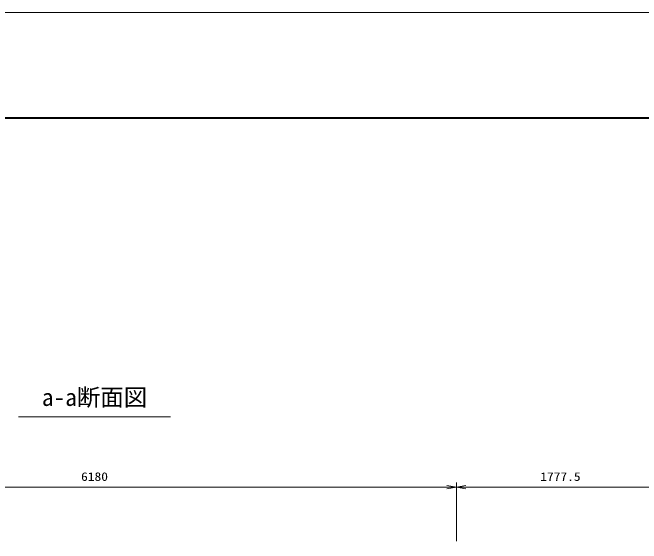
# Model space of a CAD drawing. Units: millimetres at full size. Extents: x 37600 to 71200, y -55520 to -31760.
# Drawn here: x 59473 to 64843, y -36290 to -31760 of the extents above; entities that cross this region are included whole.
import ezdxf
from ezdxf.enums import TextEntityAlignment as Align

# ---------------------------------------------------------------- set-up
doc = ezdxf.new("R2010")
doc.units = ezdxf.units.MM
doc.header["$LTSCALE"] = 80.0044
for name, color, linetype, lineweight in [('Defpoints_5', 5, 'Continuous', 13), ('図枠', 1, 'Continuous', 40), ('寸法', 6, 'Continuous', 13), ('文字', 2, 'Continuous', 13)]:
    doc.layers.add(name, color=color, linetype=linetype, lineweight=lineweight)
doc.styles.add('ＭＳ ゴシック', font='')
doc.styles.get('ＭＳ ゴシック').set_extended_font_data('MS Gothic')

# ---------------------------------------------------------------- blocks, each defined once
blk = doc.blocks.new('open_arrow')
at = {"color": 0, "linetype": 'Continuous', "lineweight": -2}
blk.add_lwpolyline([(7.5, 1.25), (0, 0), (7.5, -1.25)], dxfattribs=at)

msp = doc.modelspace()

# ---------------------------------------------------------------- linework, layer by layer
at = {"layer": 'Defpoints_5'}
msp.add_lwpolyline([(37600, -55520), (71200, -55520), (71200, -31760), (37600, -31760)], close=True, dxfattribs=at)
at = {"layer": '図枠'}
msp.add_lwpolyline([(38500, -54620), (70300, -54620), (70300, -32660), (38500, -32660)], close=True, dxfattribs=at)
at = {"layer": '寸法'}
for p, q in [((57082.5, -35810), (63262.5, -35810)), ((63262.5, -36270), (63262.5, -35770)), ((63262.5, -36270), (63262.5, -35770)), ((65040, -35810), (63262.5, -35810))]:
    msp.add_line(p, q, dxfattribs=at)
at = {"layer": '文字'}
msp.add_line((60822.5, -35210), (59522.5, -35210), dxfattribs=at)

# ---------------------------------------------------------------- block references
at = {"layer": '寸法', "xscale": 10.7, "yscale": 10.7, "rotation": 180}
msp.add_blockref('open_arrow', (63262.5, -35810), dxfattribs=at)
at = {"layer": '寸法', "xscale": 10.7, "yscale": 10.7}
msp.add_blockref('open_arrow', (63262.5, -35810), dxfattribs=at)

# ---------------------------------------------------------------- texts
at = {"layer": '寸法', "style": 'ＭＳ ゴシック', "width": 1.15}
for s, p in [('6180', (60172.5, -35720)), ('1777.5', (64151.25, -35720))]:
    msp.add_text(s, height=73.31, dxfattribs=at).set_placement(p, align=Align.MIDDLE_CENTER)
at = {"layer": '文字', "style": 'ＭＳ ゴシック'}
msp.add_text('a-a断面図', height=146.6, dxfattribs=at).set_placement((60172.5, -34970), align=Align.TOP_CENTER)

doc.saveas('drawing.dxf')
